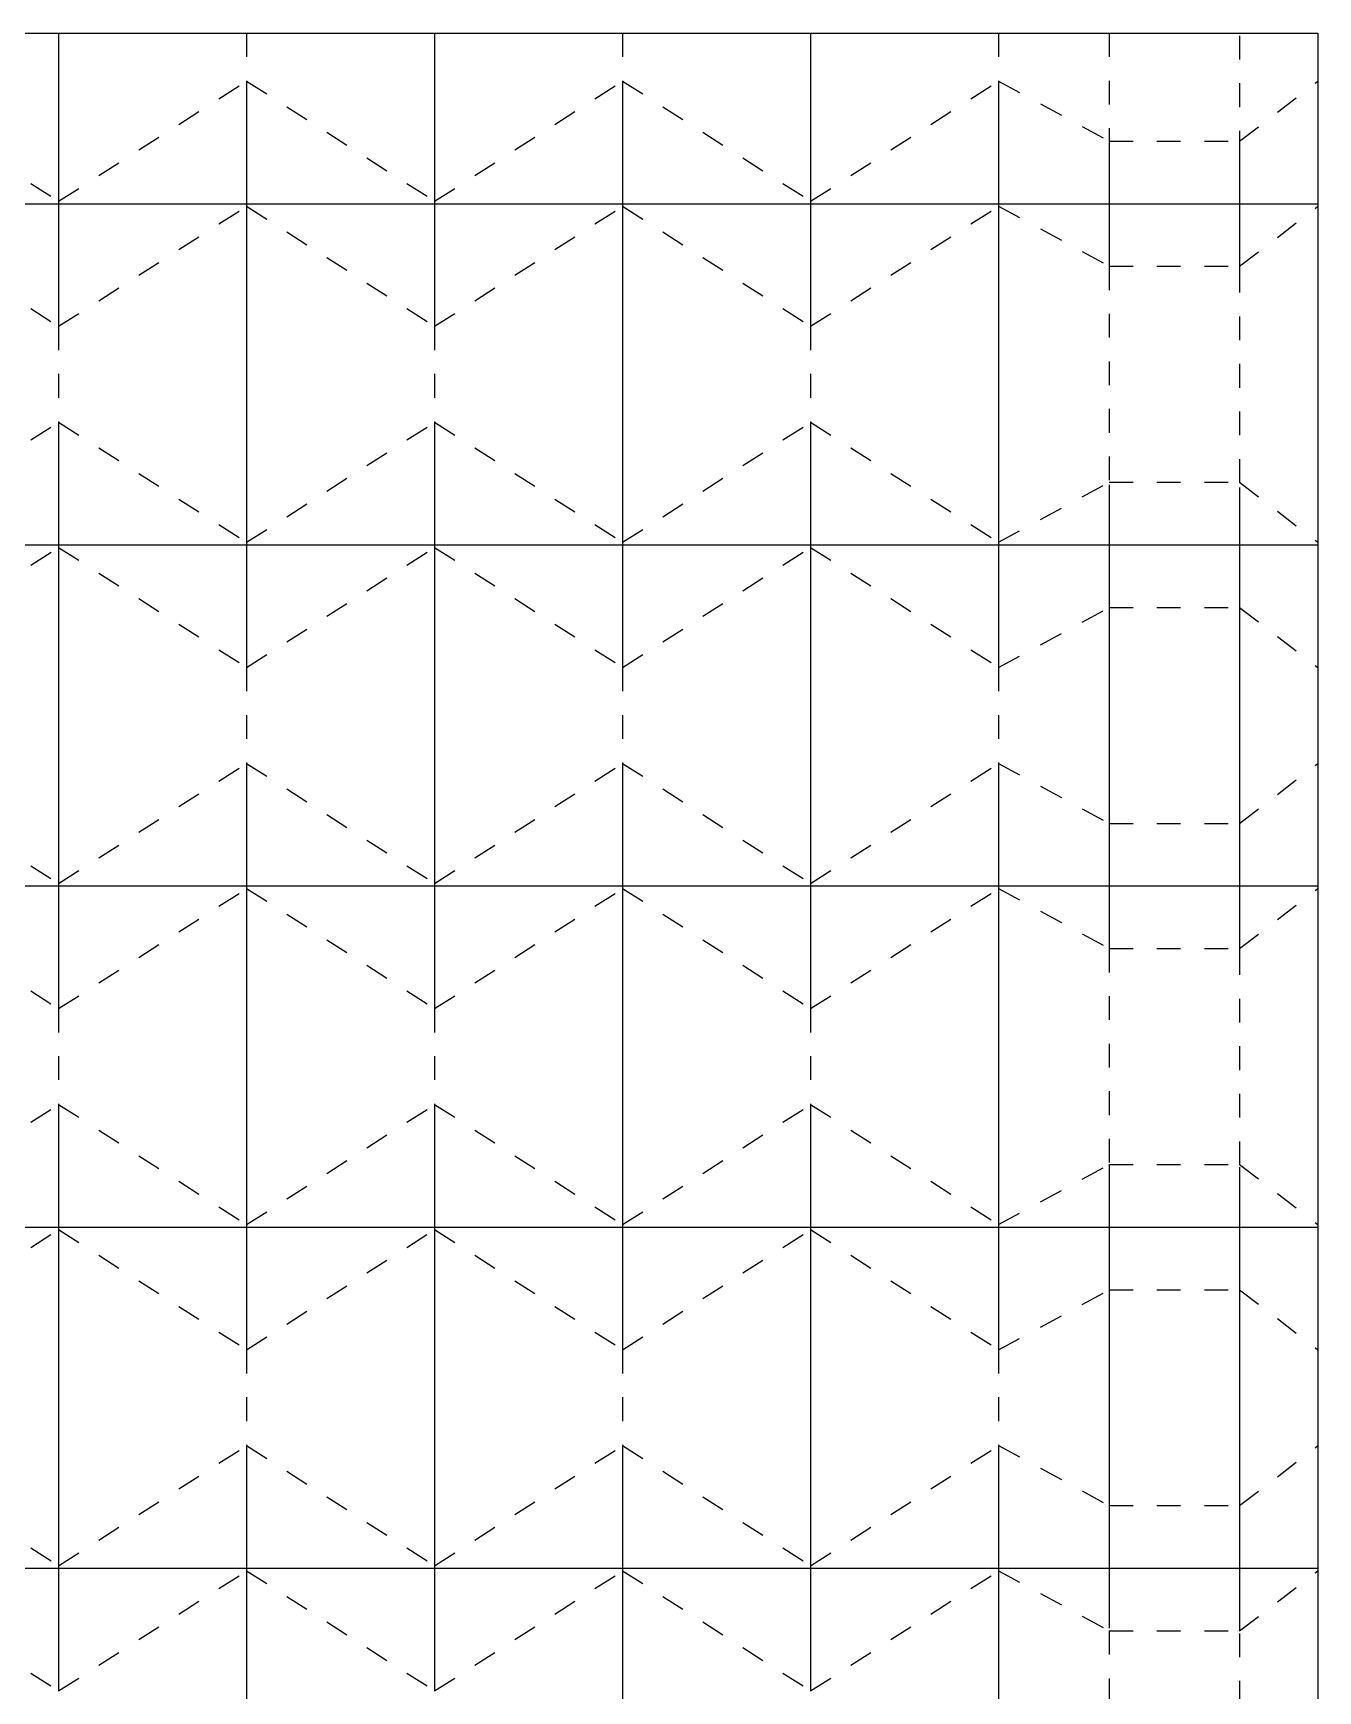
# Model space of a CAD drawing. Extents: x 11 to 192, y -288 to -10.
# Drawn here: x 86.4 to 162.6, y -130.3 to -31.9 of the extents above; entities that cross this region are included whole.
import ezdxf

# ---------------------------------------------------------------- set-up
doc = ezdxf.new("R2010")
doc.units = 0
for name, pattern in [('AI-LINETYPE-10', [2.822222, 1.411111, -1.411111]), ('AI-LINETYPE-107', [2.822222, 1.411111, -1.411111]), ('AI-LINETYPE-108', [2.822222, 1.411111, -1.411111]), ('AI-LINETYPE-109', [2.822222, 1.411111, -1.411111]), ('AI-LINETYPE-11', [2.822222, 1.411111, -1.411111]), ('AI-LINETYPE-110', [2.822222, 1.411111, -1.411111]), ('AI-LINETYPE-111', [2.822222, 1.411111, -1.411111]), ('AI-LINETYPE-112', [2.822222, 1.411111, -1.411111]), ('AI-LINETYPE-113', [2.822222, 1.411111, -1.411111]), ('AI-LINETYPE-114', [2.822222, 1.411111, -1.411111]), ('AI-LINETYPE-115', [2.822222, 1.411111, -1.411111]), ('AI-LINETYPE-116', [2.822222, 1.411111, -1.411111]), ('AI-LINETYPE-117', [2.822222, 1.411111, -1.411111]), ('AI-LINETYPE-118', [2.822222, 1.411111, -1.411111]), ('AI-LINETYPE-119', [2.822222, 1.411111, -1.411111]), ('AI-LINETYPE-12', [2.822222, 1.411111, -1.411111]), ('AI-LINETYPE-120', [2.822222, 1.411111, -1.411111]), ('AI-LINETYPE-121', [2.822222, 1.411111, -1.411111]), ('AI-LINETYPE-122', [2.822222, 1.411111, -1.411111]), ('AI-LINETYPE-123', [2.822222, 1.411111, -1.411111]), ('AI-LINETYPE-124', [2.822222, 1.411111, -1.411111]), ('AI-LINETYPE-125', [2.822222, 1.411111, -1.411111]), ('AI-LINETYPE-126', [2.822222, 1.411111, -1.411111]), ('AI-LINETYPE-127', [2.822222, 1.411111, -1.411111]), ('AI-LINETYPE-128', [2.822222, 1.411111, -1.411111]), ('AI-LINETYPE-129', [2.822222, 1.411111, -1.411111]), ('AI-LINETYPE-13', [2.822222, 1.411111, -1.411111]), ('AI-LINETYPE-130', [2.822222, 1.411111, -1.411111]), ('AI-LINETYPE-131', [2.822222, 1.411111, -1.411111]), ('AI-LINETYPE-132', [2.822222, 1.411111, -1.411111]), ('AI-LINETYPE-133', [2.822222, 1.411111, -1.411111]), ('AI-LINETYPE-134', [2.822222, 1.411111, -1.411111]), ('AI-LINETYPE-135', [2.822222, 1.411111, -1.411111]), ('AI-LINETYPE-136', [2.822222, 1.411111, -1.411111]), ('AI-LINETYPE-137', [2.822222, 1.411111, -1.411111]), ('AI-LINETYPE-138', [2.822222, 1.411111, -1.411111]), ('AI-LINETYPE-139', [2.822222, 1.411111, -1.411111]), ('AI-LINETYPE-14', [2.822222, 1.411111, -1.411111]), ('AI-LINETYPE-140', [2.822222, 1.411111, -1.411111]), ('AI-LINETYPE-141', [2.822222, 1.411111, -1.411111]), ('AI-LINETYPE-142', [2.822222, 1.411111, -1.411111]), ('AI-LINETYPE-144', [2.822222, 1.411111, -1.411111]), ('AI-LINETYPE-145', [2.822222, 1.411111, -1.411111]), ('AI-LINETYPE-146', [2.822222, 1.411111, -1.411111]), ('AI-LINETYPE-147', [2.822222, 1.411111, -1.411111]), ('AI-LINETYPE-149', [2.822222, 1.411111, -1.411111]), ('AI-LINETYPE-15', [2.822222, 1.411111, -1.411111]), ('AI-LINETYPE-16', [2.822222, 1.411111, -1.411111]), ('AI-LINETYPE-160', [2.822222, 1.411111, -1.411111]), ('AI-LINETYPE-162', [2.822222, 1.411111, -1.411111]), ('AI-LINETYPE-164', [2.822222, 1.411111, -1.411111]), ('AI-LINETYPE-166', [2.822222, 1.411111, -1.411111]), ('AI-LINETYPE-168', [2.822222, 1.411111, -1.411111]), ('AI-LINETYPE-170', [2.822222, 1.411111, -1.411111]), ('AI-LINETYPE-172', [2.822222, 1.411111, -1.411111]), ('AI-LINETYPE-173', [2.822222, 1.411111, -1.411111]), ('AI-LINETYPE-174', [2.822222, 1.411111, -1.411111]), ('AI-LINETYPE-175', [2.822222, 1.411111, -1.411111]), ('AI-LINETYPE-176', [2.822222, 1.411111, -1.411111]), ('AI-LINETYPE-18', [2.822222, 1.411111, -1.411111]), ('AI-LINETYPE-19', [2.822222, 1.411111, -1.411111]), ('AI-LINETYPE-20', [2.822222, 1.411111, -1.411111]), ('AI-LINETYPE-22', [2.822222, 1.411111, -1.411111]), ('AI-LINETYPE-23', [2.822222, 1.411111, -1.411111]), ('AI-LINETYPE-24', [2.822222, 1.411111, -1.411111]), ('AI-LINETYPE-26', [2.822222, 1.411111, -1.411111]), ('AI-LINETYPE-27', [2.822222, 1.411111, -1.411111]), ('AI-LINETYPE-28', [2.822222, 1.411111, -1.411111]), ('AI-LINETYPE-29', [2.822222, 1.411111, -1.411111]), ('AI-LINETYPE-30', [2.822222, 1.411111, -1.411111]), ('AI-LINETYPE-31', [2.822222, 1.411111, -1.411111]), ('AI-LINETYPE-32', [2.822222, 1.411111, -1.411111]), ('AI-LINETYPE-33', [2.822222, 1.411111, -1.411111]), ('AI-LINETYPE-40', [2.822222, 1.411111, -1.411111]), ('AI-LINETYPE-41', [2.822222, 1.411111, -1.411111]), ('AI-LINETYPE-42', [2.822222, 1.411111, -1.411111]), ('AI-LINETYPE-43', [2.822222, 1.411111, -1.411111]), ('AI-LINETYPE-44', [2.822222, 1.411111, -1.411111]), ('AI-LINETYPE-45', [2.822222, 1.411111, -1.411111]), ('AI-LINETYPE-46', [2.822222, 1.411111, -1.411111]), ('AI-LINETYPE-47', [2.822222, 1.411111, -1.411111]), ('AI-LINETYPE-48', [2.822222, 1.411111, -1.411111]), ('AI-LINETYPE-49', [2.822222, 1.411111, -1.411111]), ('AI-LINETYPE-5', [2.822222, 1.411111, -1.411111]), ('AI-LINETYPE-50', [2.822222, 1.411111, -1.411111]), ('AI-LINETYPE-51', [2.822222, 1.411111, -1.411111]), ('AI-LINETYPE-52', [2.822222, 1.411111, -1.411111]), ('AI-LINETYPE-53', [2.822222, 1.411111, -1.411111]), ('AI-LINETYPE-54', [2.822222, 1.411111, -1.411111]), ('AI-LINETYPE-6', [2.822222, 1.411111, -1.411111]), ('AI-LINETYPE-64', [2.822222, 1.411111, -1.411111]), ('AI-LINETYPE-65', [2.822222, 1.411111, -1.411111]), ('AI-LINETYPE-66', [2.822222, 1.411111, -1.411111]), ('AI-LINETYPE-67', [2.822222, 1.411111, -1.411111]), ('AI-LINETYPE-68', [2.822222, 1.411111, -1.411111]), ('AI-LINETYPE-69', [2.822222, 1.411111, -1.411111]), ('AI-LINETYPE-7', [2.822222, 1.411111, -1.411111]), ('AI-LINETYPE-70', [2.822222, 1.411111, -1.411111]), ('AI-LINETYPE-71', [2.822222, 1.411111, -1.411111]), ('AI-LINETYPE-72', [2.822222, 1.411111, -1.411111]), ('AI-LINETYPE-74', [2.822222, 1.411111, -1.411111]), ('AI-LINETYPE-75', [2.822222, 1.411111, -1.411111]), ('AI-LINETYPE-8', [2.822222, 1.411111, -1.411111]), ('AI-LINETYPE-82', [2.822222, 1.411111, -1.411111]), ('AI-LINETYPE-83', [2.822222, 1.411111, -1.411111]), ('AI-LINETYPE-84', [2.822222, 1.411111, -1.411111]), ('AI-LINETYPE-85', [2.822222, 1.411111, -1.411111]), ('AI-LINETYPE-86', [2.822222, 1.411111, -1.411111]), ('AI-LINETYPE-87', [2.822222, 1.411111, -1.411111]), ('AI-LINETYPE-88', [2.822222, 1.411111, -1.411111]), ('AI-LINETYPE-89', [2.822222, 1.411111, -1.411111]), ('AI-LINETYPE-9', [2.822222, 1.411111, -1.411111]), ('AI-LINETYPE-90', [2.822222, 1.411111, -1.411111])]:
    doc.linetypes.add(name, pattern=pattern)
for name, color, linetype in [('CUTLINE', 7, 'CONTINUOUS'), ('MOUNTAINLINE', 7, 'CONTINUOUS'), ('VALLEYLINE', 7, 'CONTINUOUS')]:
    doc.layers.add(name, color=color, linetype=linetype)

# ---------------------------------------------------------------- blocks, each defined once
blk = doc.blocks.new('BLOCK_3')
at = {"layer": 'CUTLINE', "color": 7}
blk.add_lwpolyline([(162.647, -31.904), (162.647, -153.359)], dxfattribs=at)
blk = doc.blocks.new('BLOCK_4')
at = {"layer": 'CUTLINE', "color": 7}
blk.add_lwpolyline([(46.655, -31.904), (162.647, -31.904)], dxfattribs=at)
blk = doc.blocks.new('BLOCK_12')
at = {"layer": 'VALLEYLINE', "color": 7, "linetype": 'AI-LINETYPE-5'}
blk.add_lwpolyline([(76.756, -115.72), (87.915, -122.843)], dxfattribs=at)
blk = doc.blocks.new('BLOCK_13')
at = {"layer": 'VALLEYLINE', "color": 7, "linetype": 'AI-LINETYPE-6'}
blk.add_lwpolyline([(87.915, -122.843), (99.072, -115.72)], dxfattribs=at)
blk = doc.blocks.new('BLOCK_14')
at = {"layer": 'VALLEYLINE', "color": 7, "linetype": 'AI-LINETYPE-7'}
blk.add_lwpolyline([(99.072, -115.72), (110.23, -122.843)], dxfattribs=at)
blk = doc.blocks.new('BLOCK_15')
at = {"layer": 'VALLEYLINE', "color": 7, "linetype": 'AI-LINETYPE-8'}
blk.add_lwpolyline([(110.23, -122.843), (121.388, -115.72)], dxfattribs=at)
blk = doc.blocks.new('BLOCK_16')
at = {"layer": 'VALLEYLINE', "color": 7, "linetype": 'AI-LINETYPE-9'}
blk.add_lwpolyline([(121.388, -115.72), (132.546, -122.843)], dxfattribs=at)
blk = doc.blocks.new('BLOCK_17')
at = {"layer": 'VALLEYLINE', "color": 7, "linetype": 'AI-LINETYPE-10'}
blk.add_lwpolyline([(132.546, -122.843), (143.704, -115.72)], dxfattribs=at)
blk = doc.blocks.new('BLOCK_18')
at = {"layer": 'VALLEYLINE', "color": 7, "linetype": 'AI-LINETYPE-11'}
blk.add_lwpolyline([(143.704, -115.72), (150.269, -119.282)], dxfattribs=at)
blk = doc.blocks.new('BLOCK_19')
at = {"layer": 'VALLEYLINE', "color": 7, "linetype": 'AI-LINETYPE-12'}
blk.add_lwpolyline([(150.269, -119.282), (158.005, -119.282)], dxfattribs=at)
blk = doc.blocks.new('BLOCK_20')
at = {"layer": 'VALLEYLINE', "color": 7, "linetype": 'AI-LINETYPE-13'}
blk.add_lwpolyline([(158.005, -119.282), (162.647, -115.72)], dxfattribs=at)
blk = doc.blocks.new('BLOCK_21')
at = {"layer": 'VALLEYLINE', "color": 7, "linetype": 'AI-LINETYPE-14'}
blk.add_lwpolyline([(121.388, -69.543), (121.388, -75.235)], dxfattribs=at)
blk = doc.blocks.new('BLOCK_22')
at = {"layer": 'VALLEYLINE', "color": 7, "linetype": 'AI-LINETYPE-15'}
blk.add_lwpolyline([(121.388, -31.904), (121.388, -34.75)], dxfattribs=at)
blk = doc.blocks.new('BLOCK_23')
at = {"layer": 'VALLEYLINE', "color": 7, "linetype": 'AI-LINETYPE-16'}
blk.add_lwpolyline([(121.388, -110.029), (121.388, -115.72)], dxfattribs=at)
blk = doc.blocks.new('BLOCK_25')
at = {"layer": 'VALLEYLINE', "color": 7, "linetype": 'AI-LINETYPE-18'}
blk.add_lwpolyline([(143.704, -69.544), (143.704, -75.235)], dxfattribs=at)
blk = doc.blocks.new('BLOCK_26')
at = {"layer": 'VALLEYLINE', "color": 7, "linetype": 'AI-LINETYPE-19'}
blk.add_lwpolyline([(143.704, -31.905), (143.704, -34.751)], dxfattribs=at)
blk = doc.blocks.new('BLOCK_27')
at = {"layer": 'VALLEYLINE', "color": 7, "linetype": 'AI-LINETYPE-20'}
blk.add_lwpolyline([(143.704, -110.029), (143.704, -115.721)], dxfattribs=at)
blk = doc.blocks.new('BLOCK_29')
at = {"layer": 'VALLEYLINE', "color": 7, "linetype": 'AI-LINETYPE-22'}
blk.add_lwpolyline([(99.072, -69.543), (99.072, -75.235)], dxfattribs=at)
blk = doc.blocks.new('BLOCK_30')
at = {"layer": 'VALLEYLINE', "color": 7, "linetype": 'AI-LINETYPE-23'}
blk.add_lwpolyline([(99.072, -31.904), (99.072, -34.75)], dxfattribs=at)
blk = doc.blocks.new('BLOCK_31')
at = {"layer": 'VALLEYLINE', "color": 7, "linetype": 'AI-LINETYPE-24'}
blk.add_lwpolyline([(99.072, -110.029), (99.072, -115.72)], dxfattribs=at)
blk = doc.blocks.new('BLOCK_33')
at = {"layer": 'VALLEYLINE', "color": 7, "linetype": 'AI-LINETYPE-26'}
blk.add_lwpolyline([(143.704, -42.177), (150.269, -45.739)], dxfattribs=at)
blk = doc.blocks.new('BLOCK_34')
at = {"layer": 'VALLEYLINE', "color": 7, "linetype": 'AI-LINETYPE-27'}
blk.add_lwpolyline([(143.704, -62.116), (150.269, -58.554)], dxfattribs=at)
blk = doc.blocks.new('BLOCK_35')
at = {"layer": 'VALLEYLINE', "color": 7, "linetype": 'AI-LINETYPE-28'}
blk.add_lwpolyline([(150.269, -45.739), (158.005, -45.739)], dxfattribs=at)
blk = doc.blocks.new('BLOCK_36')
at = {"layer": 'VALLEYLINE', "color": 7, "linetype": 'AI-LINETYPE-29'}
blk.add_lwpolyline([(150.269, -58.554), (158.005, -58.554)], dxfattribs=at)
blk = doc.blocks.new('BLOCK_37')
at = {"layer": 'VALLEYLINE', "color": 7, "linetype": 'AI-LINETYPE-30'}
blk.add_lwpolyline([(158.005, -45.739), (162.647, -42.177)], dxfattribs=at)
blk = doc.blocks.new('BLOCK_38')
at = {"layer": 'VALLEYLINE', "color": 7, "linetype": 'AI-LINETYPE-31'}
blk.add_lwpolyline([(158.005, -58.554), (162.647, -62.116)], dxfattribs=at)
blk = doc.blocks.new('BLOCK_39')
at = {"layer": 'VALLEYLINE', "color": 7, "linetype": 'AI-LINETYPE-32'}
blk.add_lwpolyline([(150.269, -45.738), (150.269, -58.554)], dxfattribs=at)
blk = doc.blocks.new('BLOCK_40')
at = {"layer": 'VALLEYLINE', "color": 7, "linetype": 'AI-LINETYPE-33'}
blk.add_lwpolyline([(158.005, -45.891), (158.005, -58.707)], dxfattribs=at)
blk = doc.blocks.new('BLOCK_47')
at = {"layer": 'VALLEYLINE', "color": 7, "linetype": 'AI-LINETYPE-40'}
blk.add_lwpolyline([(76.756, -42.177), (87.915, -49.301)], dxfattribs=at)
blk = doc.blocks.new('BLOCK_48')
at = {"layer": 'VALLEYLINE', "color": 7, "linetype": 'AI-LINETYPE-41'}
blk.add_lwpolyline([(76.756, -62.116), (87.915, -54.992)], dxfattribs=at)
blk = doc.blocks.new('BLOCK_49')
at = {"layer": 'VALLEYLINE', "color": 7, "linetype": 'AI-LINETYPE-42'}
blk.add_lwpolyline([(87.915, -49.301), (99.072, -42.177)], dxfattribs=at)
blk = doc.blocks.new('BLOCK_50')
at = {"layer": 'VALLEYLINE', "color": 7, "linetype": 'AI-LINETYPE-43'}
blk.add_lwpolyline([(87.915, -54.992), (99.072, -62.116)], dxfattribs=at)
blk = doc.blocks.new('BLOCK_51')
at = {"layer": 'VALLEYLINE', "color": 7, "linetype": 'AI-LINETYPE-44'}
blk.add_lwpolyline([(99.072, -42.177), (110.23, -49.301)], dxfattribs=at)
blk = doc.blocks.new('BLOCK_52')
at = {"layer": 'VALLEYLINE', "color": 7, "linetype": 'AI-LINETYPE-45'}
blk.add_lwpolyline([(99.072, -62.116), (110.23, -54.992)], dxfattribs=at)
blk = doc.blocks.new('BLOCK_53')
at = {"layer": 'VALLEYLINE', "color": 7, "linetype": 'AI-LINETYPE-46'}
blk.add_lwpolyline([(110.23, -49.301), (121.388, -42.177)], dxfattribs=at)
blk = doc.blocks.new('BLOCK_54')
at = {"layer": 'VALLEYLINE', "color": 7, "linetype": 'AI-LINETYPE-47'}
blk.add_lwpolyline([(110.23, -54.992), (121.388, -62.116)], dxfattribs=at)
blk = doc.blocks.new('BLOCK_55')
at = {"layer": 'VALLEYLINE', "color": 7, "linetype": 'AI-LINETYPE-48'}
blk.add_lwpolyline([(121.388, -42.177), (132.546, -49.301)], dxfattribs=at)
blk = doc.blocks.new('BLOCK_56')
at = {"layer": 'VALLEYLINE', "color": 7, "linetype": 'AI-LINETYPE-49'}
blk.add_lwpolyline([(121.388, -62.116), (132.546, -54.992)], dxfattribs=at)
blk = doc.blocks.new('BLOCK_57')
at = {"layer": 'VALLEYLINE', "color": 7, "linetype": 'AI-LINETYPE-50'}
blk.add_lwpolyline([(132.546, -49.301), (143.704, -42.177)], dxfattribs=at)
blk = doc.blocks.new('BLOCK_58')
at = {"layer": 'VALLEYLINE', "color": 7, "linetype": 'AI-LINETYPE-51'}
blk.add_lwpolyline([(132.546, -54.992), (143.704, -62.116)], dxfattribs=at)
blk = doc.blocks.new('BLOCK_59')
at = {"layer": 'VALLEYLINE', "color": 7, "linetype": 'AI-LINETYPE-52'}
blk.add_lwpolyline([(110.23, -49.301), (110.23, -54.993)], dxfattribs=at)
blk = doc.blocks.new('BLOCK_60')
at = {"layer": 'VALLEYLINE', "color": 7, "linetype": 'AI-LINETYPE-53'}
blk.add_lwpolyline([(87.915, -49.301), (87.915, -54.993)], dxfattribs=at)
blk = doc.blocks.new('BLOCK_61')
at = {"layer": 'VALLEYLINE', "color": 7, "linetype": 'AI-LINETYPE-54'}
blk.add_lwpolyline([(132.546, -49.301), (132.546, -54.993)], dxfattribs=at)
blk = doc.blocks.new('BLOCK_71')
at = {"layer": 'VALLEYLINE', "color": 7, "linetype": 'AI-LINETYPE-64'}
blk.add_lwpolyline([(76.756, -34.75), (87.915, -41.874)], dxfattribs=at)
blk = doc.blocks.new('BLOCK_72')
at = {"layer": 'VALLEYLINE', "color": 7, "linetype": 'AI-LINETYPE-65'}
blk.add_lwpolyline([(87.915, -41.874), (99.072, -34.75)], dxfattribs=at)
blk = doc.blocks.new('BLOCK_73')
at = {"layer": 'VALLEYLINE', "color": 7, "linetype": 'AI-LINETYPE-66'}
blk.add_lwpolyline([(99.072, -34.75), (110.23, -41.874)], dxfattribs=at)
blk = doc.blocks.new('BLOCK_74')
at = {"layer": 'VALLEYLINE', "color": 7, "linetype": 'AI-LINETYPE-67'}
blk.add_lwpolyline([(110.23, -41.874), (121.388, -34.75)], dxfattribs=at)
blk = doc.blocks.new('BLOCK_75')
at = {"layer": 'VALLEYLINE', "color": 7, "linetype": 'AI-LINETYPE-68'}
blk.add_lwpolyline([(121.388, -34.75), (132.546, -41.874)], dxfattribs=at)
blk = doc.blocks.new('BLOCK_76')
at = {"layer": 'VALLEYLINE', "color": 7, "linetype": 'AI-LINETYPE-69'}
blk.add_lwpolyline([(132.546, -41.874), (143.704, -34.75)], dxfattribs=at)
blk = doc.blocks.new('BLOCK_77')
at = {"layer": 'VALLEYLINE', "color": 7, "linetype": 'AI-LINETYPE-70'}
blk.add_lwpolyline([(143.704, -34.75), (150.269, -38.312)], dxfattribs=at)
blk = doc.blocks.new('BLOCK_78')
at = {"layer": 'VALLEYLINE', "color": 7, "linetype": 'AI-LINETYPE-71'}
blk.add_lwpolyline([(150.269, -38.312), (158.005, -38.312)], dxfattribs=at)
blk = doc.blocks.new('BLOCK_79')
at = {"layer": 'VALLEYLINE', "color": 7, "linetype": 'AI-LINETYPE-72'}
blk.add_lwpolyline([(158.005, -38.312), (162.647, -34.75)], dxfattribs=at)
blk = doc.blocks.new('BLOCK_81')
at = {"layer": 'VALLEYLINE', "color": 7, "linetype": 'AI-LINETYPE-74'}
blk.add_lwpolyline([(150.269, -31.904), (150.269, -38.312)], dxfattribs=at)
blk = doc.blocks.new('BLOCK_82')
at = {"layer": 'VALLEYLINE', "color": 7, "linetype": 'AI-LINETYPE-75'}
blk.add_lwpolyline([(158.005, -32.057), (158.005, -38.464)], dxfattribs=at)
blk = doc.blocks.new('BLOCK_89')
at = {"layer": 'VALLEYLINE', "color": 7, "linetype": 'AI-LINETYPE-82'}
blk.add_lwpolyline([(76.756, -69.543), (87.915, -62.42)], dxfattribs=at)
blk = doc.blocks.new('BLOCK_90')
at = {"layer": 'VALLEYLINE', "color": 7, "linetype": 'AI-LINETYPE-83'}
blk.add_lwpolyline([(87.915, -62.42), (99.072, -69.543)], dxfattribs=at)
blk = doc.blocks.new('BLOCK_91')
at = {"layer": 'VALLEYLINE', "color": 7, "linetype": 'AI-LINETYPE-84'}
blk.add_lwpolyline([(99.072, -69.543), (110.23, -62.42)], dxfattribs=at)
blk = doc.blocks.new('BLOCK_92')
at = {"layer": 'VALLEYLINE', "color": 7, "linetype": 'AI-LINETYPE-85'}
blk.add_lwpolyline([(110.23, -62.42), (121.388, -69.543)], dxfattribs=at)
blk = doc.blocks.new('BLOCK_93')
at = {"layer": 'VALLEYLINE', "color": 7, "linetype": 'AI-LINETYPE-86'}
blk.add_lwpolyline([(121.388, -69.543), (132.546, -62.42)], dxfattribs=at)
blk = doc.blocks.new('BLOCK_94')
at = {"layer": 'VALLEYLINE', "color": 7, "linetype": 'AI-LINETYPE-87'}
blk.add_lwpolyline([(132.546, -62.42), (143.704, -69.543)], dxfattribs=at)
blk = doc.blocks.new('BLOCK_95')
at = {"layer": 'VALLEYLINE', "color": 7, "linetype": 'AI-LINETYPE-88'}
blk.add_lwpolyline([(143.704, -69.543), (150.269, -65.982)], dxfattribs=at)
blk = doc.blocks.new('BLOCK_96')
at = {"layer": 'VALLEYLINE', "color": 7, "linetype": 'AI-LINETYPE-89'}
blk.add_lwpolyline([(150.269, -65.982), (158.005, -65.982)], dxfattribs=at)
blk = doc.blocks.new('BLOCK_97')
at = {"layer": 'VALLEYLINE', "color": 7, "linetype": 'AI-LINETYPE-90'}
blk.add_lwpolyline([(158.005, -65.982), (162.647, -69.543)], dxfattribs=at)
blk = doc.blocks.new('BLOCK_114')
at = {"layer": 'VALLEYLINE', "color": 7, "linetype": 'AI-LINETYPE-107'}
blk.add_lwpolyline([(76.756, -75.235), (87.915, -82.359)], dxfattribs=at)
blk = doc.blocks.new('BLOCK_115')
at = {"layer": 'VALLEYLINE', "color": 7, "linetype": 'AI-LINETYPE-108'}
blk.add_lwpolyline([(76.756, -82.662), (87.915, -89.786)], dxfattribs=at)
blk = doc.blocks.new('BLOCK_116')
at = {"layer": 'VALLEYLINE', "color": 7, "linetype": 'AI-LINETYPE-109'}
blk.add_lwpolyline([(76.756, -102.601), (87.915, -95.477)], dxfattribs=at)
blk = doc.blocks.new('BLOCK_117')
at = {"layer": 'VALLEYLINE', "color": 7, "linetype": 'AI-LINETYPE-110'}
blk.add_lwpolyline([(76.756, -110.029), (87.915, -102.904)], dxfattribs=at)
blk = doc.blocks.new('BLOCK_118')
at = {"layer": 'VALLEYLINE', "color": 7, "linetype": 'AI-LINETYPE-111'}
blk.add_lwpolyline([(87.915, -82.359), (99.072, -75.235)], dxfattribs=at)
blk = doc.blocks.new('BLOCK_119')
at = {"layer": 'VALLEYLINE', "color": 7, "linetype": 'AI-LINETYPE-112'}
blk.add_lwpolyline([(87.915, -89.786), (99.072, -82.662)], dxfattribs=at)
blk = doc.blocks.new('BLOCK_120')
at = {"layer": 'VALLEYLINE', "color": 7, "linetype": 'AI-LINETYPE-113'}
blk.add_lwpolyline([(87.915, -95.477), (99.072, -102.601)], dxfattribs=at)
blk = doc.blocks.new('BLOCK_121')
at = {"layer": 'VALLEYLINE', "color": 7, "linetype": 'AI-LINETYPE-114'}
blk.add_lwpolyline([(87.915, -102.904), (99.072, -110.029)], dxfattribs=at)
blk = doc.blocks.new('BLOCK_122')
at = {"layer": 'VALLEYLINE', "color": 7, "linetype": 'AI-LINETYPE-115'}
blk.add_lwpolyline([(99.072, -75.235), (110.23, -82.359)], dxfattribs=at)
blk = doc.blocks.new('BLOCK_123')
at = {"layer": 'VALLEYLINE', "color": 7, "linetype": 'AI-LINETYPE-116'}
blk.add_lwpolyline([(99.072, -82.662), (110.23, -89.786)], dxfattribs=at)
blk = doc.blocks.new('BLOCK_124')
at = {"layer": 'VALLEYLINE', "color": 7, "linetype": 'AI-LINETYPE-117'}
blk.add_lwpolyline([(99.072, -102.601), (110.23, -95.477)], dxfattribs=at)
blk = doc.blocks.new('BLOCK_125')
at = {"layer": 'VALLEYLINE', "color": 7, "linetype": 'AI-LINETYPE-118'}
blk.add_lwpolyline([(99.072, -110.029), (110.23, -102.904)], dxfattribs=at)
blk = doc.blocks.new('BLOCK_126')
at = {"layer": 'VALLEYLINE', "color": 7, "linetype": 'AI-LINETYPE-119'}
blk.add_lwpolyline([(110.23, -82.359), (121.388, -75.235)], dxfattribs=at)
blk = doc.blocks.new('BLOCK_127')
at = {"layer": 'VALLEYLINE', "color": 7, "linetype": 'AI-LINETYPE-120'}
blk.add_lwpolyline([(110.23, -89.786), (121.388, -82.662)], dxfattribs=at)
blk = doc.blocks.new('BLOCK_128')
at = {"layer": 'VALLEYLINE', "color": 7, "linetype": 'AI-LINETYPE-121'}
blk.add_lwpolyline([(110.23, -95.477), (121.388, -102.601)], dxfattribs=at)
blk = doc.blocks.new('BLOCK_129')
at = {"layer": 'VALLEYLINE', "color": 7, "linetype": 'AI-LINETYPE-122'}
blk.add_lwpolyline([(110.23, -102.904), (121.388, -110.029)], dxfattribs=at)
blk = doc.blocks.new('BLOCK_130')
at = {"layer": 'VALLEYLINE', "color": 7, "linetype": 'AI-LINETYPE-123'}
blk.add_lwpolyline([(121.388, -75.235), (132.546, -82.359)], dxfattribs=at)
blk = doc.blocks.new('BLOCK_131')
at = {"layer": 'VALLEYLINE', "color": 7, "linetype": 'AI-LINETYPE-124'}
blk.add_lwpolyline([(121.388, -82.662), (132.546, -89.786)], dxfattribs=at)
blk = doc.blocks.new('BLOCK_132')
at = {"layer": 'VALLEYLINE', "color": 7, "linetype": 'AI-LINETYPE-125'}
blk.add_lwpolyline([(121.388, -102.601), (132.546, -95.477)], dxfattribs=at)
blk = doc.blocks.new('BLOCK_133')
at = {"layer": 'VALLEYLINE', "color": 7, "linetype": 'AI-LINETYPE-126'}
blk.add_lwpolyline([(121.388, -110.029), (132.546, -102.904)], dxfattribs=at)
blk = doc.blocks.new('BLOCK_134')
at = {"layer": 'VALLEYLINE', "color": 7, "linetype": 'AI-LINETYPE-127'}
blk.add_lwpolyline([(132.546, -82.359), (143.704, -75.235)], dxfattribs=at)
blk = doc.blocks.new('BLOCK_135')
at = {"layer": 'VALLEYLINE', "color": 7, "linetype": 'AI-LINETYPE-128'}
blk.add_lwpolyline([(132.546, -89.786), (143.704, -82.662)], dxfattribs=at)
blk = doc.blocks.new('BLOCK_136')
at = {"layer": 'VALLEYLINE', "color": 7, "linetype": 'AI-LINETYPE-129'}
blk.add_lwpolyline([(132.546, -95.477), (143.704, -102.601)], dxfattribs=at)
blk = doc.blocks.new('BLOCK_137')
at = {"layer": 'VALLEYLINE', "color": 7, "linetype": 'AI-LINETYPE-130'}
blk.add_lwpolyline([(132.546, -102.904), (143.704, -110.029)], dxfattribs=at)
blk = doc.blocks.new('BLOCK_138')
at = {"layer": 'VALLEYLINE', "color": 7, "linetype": 'AI-LINETYPE-131'}
blk.add_lwpolyline([(143.704, -75.235), (150.269, -78.797)], dxfattribs=at)
blk = doc.blocks.new('BLOCK_139')
at = {"layer": 'VALLEYLINE', "color": 7, "linetype": 'AI-LINETYPE-132'}
blk.add_lwpolyline([(143.704, -82.662), (150.269, -86.224)], dxfattribs=at)
blk = doc.blocks.new('BLOCK_140')
at = {"layer": 'VALLEYLINE', "color": 7, "linetype": 'AI-LINETYPE-133'}
blk.add_lwpolyline([(143.704, -102.601), (150.269, -99.039)], dxfattribs=at)
blk = doc.blocks.new('BLOCK_141')
at = {"layer": 'VALLEYLINE', "color": 7, "linetype": 'AI-LINETYPE-134'}
blk.add_lwpolyline([(143.704, -110.029), (150.269, -106.466)], dxfattribs=at)
blk = doc.blocks.new('BLOCK_142')
at = {"layer": 'VALLEYLINE', "color": 7, "linetype": 'AI-LINETYPE-135'}
blk.add_lwpolyline([(150.269, -78.797), (158.005, -78.797)], dxfattribs=at)
blk = doc.blocks.new('BLOCK_143')
at = {"layer": 'VALLEYLINE', "color": 7, "linetype": 'AI-LINETYPE-136'}
blk.add_lwpolyline([(150.269, -86.224), (158.005, -86.224)], dxfattribs=at)
blk = doc.blocks.new('BLOCK_144')
at = {"layer": 'VALLEYLINE', "color": 7, "linetype": 'AI-LINETYPE-137'}
blk.add_lwpolyline([(150.269, -99.039), (158.005, -99.039)], dxfattribs=at)
blk = doc.blocks.new('BLOCK_145')
at = {"layer": 'VALLEYLINE', "color": 7, "linetype": 'AI-LINETYPE-138'}
blk.add_lwpolyline([(150.269, -106.466), (158.005, -106.466)], dxfattribs=at)
blk = doc.blocks.new('BLOCK_146')
at = {"layer": 'VALLEYLINE', "color": 7, "linetype": 'AI-LINETYPE-139'}
blk.add_lwpolyline([(158.005, -78.797), (162.647, -75.235)], dxfattribs=at)
blk = doc.blocks.new('BLOCK_147')
at = {"layer": 'VALLEYLINE', "color": 7, "linetype": 'AI-LINETYPE-140'}
blk.add_lwpolyline([(158.005, -86.224), (162.647, -82.662)], dxfattribs=at)
blk = doc.blocks.new('BLOCK_148')
at = {"layer": 'VALLEYLINE', "color": 7, "linetype": 'AI-LINETYPE-141'}
blk.add_lwpolyline([(158.005, -99.039), (162.647, -102.601)], dxfattribs=at)
blk = doc.blocks.new('BLOCK_149')
at = {"layer": 'VALLEYLINE', "color": 7, "linetype": 'AI-LINETYPE-142'}
blk.add_lwpolyline([(158.005, -106.466), (162.647, -110.029)], dxfattribs=at)
blk = doc.blocks.new('BLOCK_151')
at = {"layer": 'VALLEYLINE', "color": 7, "linetype": 'AI-LINETYPE-144'}
blk.add_lwpolyline([(110.23, -89.786), (110.23, -95.477)], dxfattribs=at)
blk = doc.blocks.new('BLOCK_152')
at = {"layer": 'VALLEYLINE', "color": 7, "linetype": 'AI-LINETYPE-145'}
blk.add_lwpolyline([(87.915, -89.786), (87.915, -95.478)], dxfattribs=at)
blk = doc.blocks.new('BLOCK_153')
at = {"layer": 'VALLEYLINE', "color": 7, "linetype": 'AI-LINETYPE-146'}
blk.add_lwpolyline([(132.546, -89.786), (132.546, -95.478)], dxfattribs=at)
blk = doc.blocks.new('BLOCK_154')
at = {"layer": 'VALLEYLINE', "color": 7, "linetype": 'AI-LINETYPE-147'}
blk.add_lwpolyline([(150.269, -86.224), (150.269, -99.039)], dxfattribs=at)
blk = doc.blocks.new('BLOCK_156')
at = {"layer": 'VALLEYLINE', "color": 7, "linetype": 'AI-LINETYPE-149'}
blk.add_lwpolyline([(158.005, -86.376), (158.005, -99.192)], dxfattribs=at)
blk = doc.blocks.new('BLOCK_167')
at = {"layer": 'VALLEYLINE', "color": 7, "linetype": 'AI-LINETYPE-160'}
blk.add_lwpolyline([(76.756, -123.147), (87.915, -130.271)], dxfattribs=at)
blk = doc.blocks.new('BLOCK_169')
at = {"layer": 'VALLEYLINE', "color": 7, "linetype": 'AI-LINETYPE-162'}
blk.add_lwpolyline([(87.915, -130.271), (99.072, -123.147)], dxfattribs=at)
blk = doc.blocks.new('BLOCK_171')
at = {"layer": 'VALLEYLINE', "color": 7, "linetype": 'AI-LINETYPE-164'}
blk.add_lwpolyline([(99.072, -123.147), (110.23, -130.271)], dxfattribs=at)
blk = doc.blocks.new('BLOCK_173')
at = {"layer": 'VALLEYLINE', "color": 7, "linetype": 'AI-LINETYPE-166'}
blk.add_lwpolyline([(110.23, -130.271), (121.388, -123.147)], dxfattribs=at)
blk = doc.blocks.new('BLOCK_175')
at = {"layer": 'VALLEYLINE', "color": 7, "linetype": 'AI-LINETYPE-168'}
blk.add_lwpolyline([(121.388, -123.147), (132.546, -130.271)], dxfattribs=at)
blk = doc.blocks.new('BLOCK_177')
at = {"layer": 'VALLEYLINE', "color": 7, "linetype": 'AI-LINETYPE-170'}
blk.add_lwpolyline([(132.546, -130.271), (143.704, -123.147)], dxfattribs=at)
blk = doc.blocks.new('BLOCK_179')
at = {"layer": 'VALLEYLINE', "color": 7, "linetype": 'AI-LINETYPE-172'}
blk.add_lwpolyline([(143.704, -123.147), (150.269, -126.709)], dxfattribs=at)
blk = doc.blocks.new('BLOCK_180')
at = {"layer": 'VALLEYLINE', "color": 7, "linetype": 'AI-LINETYPE-173'}
blk.add_lwpolyline([(150.269, -126.709), (158.005, -126.709)], dxfattribs=at)
blk = doc.blocks.new('BLOCK_181')
at = {"layer": 'VALLEYLINE', "color": 7, "linetype": 'AI-LINETYPE-174'}
blk.add_lwpolyline([(158.005, -126.709), (162.647, -123.147)], dxfattribs=at)
blk = doc.blocks.new('BLOCK_182')
at = {"layer": 'VALLEYLINE', "color": 7, "linetype": 'AI-LINETYPE-175'}
blk.add_lwpolyline([(150.269, -126.708), (150.269, -139.524)], dxfattribs=at)
blk = doc.blocks.new('BLOCK_183')
at = {"layer": 'VALLEYLINE', "color": 7, "linetype": 'AI-LINETYPE-176'}
blk.add_lwpolyline([(158.005, -126.861), (158.005, -139.677)], dxfattribs=at)
blk = doc.blocks.new('BLOCK_416')
at = {"layer": 'MOUNTAINLINE', "color": 7}
blk.add_lwpolyline([(150.269, -38.312), (150.269, -45.739)], dxfattribs=at)
blk = doc.blocks.new('BLOCK_441')
at = {"layer": 'MOUNTAINLINE', "color": 7}
blk.add_lwpolyline([(76.756, -42.025), (87.915, -42.025)], dxfattribs=at)
blk = doc.blocks.new('BLOCK_442')
at = {"layer": 'MOUNTAINLINE', "color": 7}
blk.add_lwpolyline([(76.756, -62.268), (87.915, -62.268)], dxfattribs=at)
blk = doc.blocks.new('BLOCK_443')
at = {"layer": 'MOUNTAINLINE', "color": 7}
blk.add_lwpolyline([(76.756, -82.51), (87.915, -82.51)], dxfattribs=at)
blk = doc.blocks.new('BLOCK_444')
at = {"layer": 'MOUNTAINLINE', "color": 7}
blk.add_lwpolyline([(76.756, -102.753), (87.915, -102.753)], dxfattribs=at)
blk = doc.blocks.new('BLOCK_445')
at = {"layer": 'MOUNTAINLINE', "color": 7}
blk.add_lwpolyline([(76.756, -122.995), (87.915, -122.995)], dxfattribs=at)
blk = doc.blocks.new('BLOCK_447')
at = {"layer": 'MOUNTAINLINE', "color": 7}
blk.add_lwpolyline([(87.915, -42.025), (99.072, -42.025)], dxfattribs=at)
blk = doc.blocks.new('BLOCK_448')
at = {"layer": 'MOUNTAINLINE', "color": 7}
blk.add_lwpolyline([(87.915, -62.268), (99.072, -62.268)], dxfattribs=at)
blk = doc.blocks.new('BLOCK_449')
at = {"layer": 'MOUNTAINLINE', "color": 7}
blk.add_lwpolyline([(87.915, -82.51), (99.072, -82.51)], dxfattribs=at)
blk = doc.blocks.new('BLOCK_450')
at = {"layer": 'MOUNTAINLINE', "color": 7}
blk.add_lwpolyline([(87.915, -102.753), (99.072, -102.753)], dxfattribs=at)
blk = doc.blocks.new('BLOCK_451')
at = {"layer": 'MOUNTAINLINE', "color": 7}
blk.add_lwpolyline([(87.915, -122.995), (99.072, -122.995)], dxfattribs=at)
blk = doc.blocks.new('BLOCK_453')
at = {"layer": 'MOUNTAINLINE', "color": 7}
blk.add_lwpolyline([(99.072, -42.025), (110.23, -42.025)], dxfattribs=at)
blk = doc.blocks.new('BLOCK_454')
at = {"layer": 'MOUNTAINLINE', "color": 7}
blk.add_lwpolyline([(99.072, -62.268), (110.23, -62.268)], dxfattribs=at)
blk = doc.blocks.new('BLOCK_455')
at = {"layer": 'MOUNTAINLINE', "color": 7}
blk.add_lwpolyline([(99.072, -82.51), (110.23, -82.51)], dxfattribs=at)
blk = doc.blocks.new('BLOCK_456')
at = {"layer": 'MOUNTAINLINE', "color": 7}
blk.add_lwpolyline([(99.072, -102.753), (110.23, -102.753)], dxfattribs=at)
blk = doc.blocks.new('BLOCK_457')
at = {"layer": 'MOUNTAINLINE', "color": 7}
blk.add_lwpolyline([(99.072, -122.995), (110.23, -122.995)], dxfattribs=at)
blk = doc.blocks.new('BLOCK_459')
at = {"layer": 'MOUNTAINLINE', "color": 7}
blk.add_lwpolyline([(110.23, -42.025), (121.388, -42.025)], dxfattribs=at)
blk = doc.blocks.new('BLOCK_460')
at = {"layer": 'MOUNTAINLINE', "color": 7}
blk.add_lwpolyline([(110.23, -62.268), (121.388, -62.268)], dxfattribs=at)
blk = doc.blocks.new('BLOCK_461')
at = {"layer": 'MOUNTAINLINE', "color": 7}
blk.add_lwpolyline([(110.23, -82.51), (121.388, -82.51)], dxfattribs=at)
blk = doc.blocks.new('BLOCK_462')
at = {"layer": 'MOUNTAINLINE', "color": 7}
blk.add_lwpolyline([(110.23, -102.753), (121.388, -102.753)], dxfattribs=at)
blk = doc.blocks.new('BLOCK_463')
at = {"layer": 'MOUNTAINLINE', "color": 7}
blk.add_lwpolyline([(110.23, -122.995), (121.388, -122.995)], dxfattribs=at)
blk = doc.blocks.new('BLOCK_465')
at = {"layer": 'MOUNTAINLINE', "color": 7}
blk.add_lwpolyline([(121.388, -42.025), (132.546, -42.025)], dxfattribs=at)
blk = doc.blocks.new('BLOCK_466')
at = {"layer": 'MOUNTAINLINE', "color": 7}
blk.add_lwpolyline([(121.388, -62.268), (132.546, -62.268)], dxfattribs=at)
blk = doc.blocks.new('BLOCK_467')
at = {"layer": 'MOUNTAINLINE', "color": 7}
blk.add_lwpolyline([(121.388, -82.51), (132.546, -82.51)], dxfattribs=at)
blk = doc.blocks.new('BLOCK_468')
at = {"layer": 'MOUNTAINLINE', "color": 7}
blk.add_lwpolyline([(121.388, -102.753), (132.546, -102.753)], dxfattribs=at)
blk = doc.blocks.new('BLOCK_469')
at = {"layer": 'MOUNTAINLINE', "color": 7}
blk.add_lwpolyline([(121.388, -122.995), (132.546, -122.995)], dxfattribs=at)
blk = doc.blocks.new('BLOCK_471')
at = {"layer": 'MOUNTAINLINE', "color": 7}
blk.add_lwpolyline([(132.546, -42.025), (143.704, -42.025)], dxfattribs=at)
blk = doc.blocks.new('BLOCK_472')
at = {"layer": 'MOUNTAINLINE', "color": 7}
blk.add_lwpolyline([(132.546, -62.268), (143.704, -62.268)], dxfattribs=at)
blk = doc.blocks.new('BLOCK_473')
at = {"layer": 'MOUNTAINLINE', "color": 7}
blk.add_lwpolyline([(132.546, -82.51), (143.704, -82.51)], dxfattribs=at)
blk = doc.blocks.new('BLOCK_474')
at = {"layer": 'MOUNTAINLINE', "color": 7}
blk.add_lwpolyline([(132.546, -102.753), (143.704, -102.753)], dxfattribs=at)
blk = doc.blocks.new('BLOCK_475')
at = {"layer": 'MOUNTAINLINE', "color": 7}
blk.add_lwpolyline([(132.546, -122.995), (143.704, -122.995)], dxfattribs=at)
blk = doc.blocks.new('BLOCK_477')
at = {"layer": 'MOUNTAINLINE', "color": 7}
blk.add_lwpolyline([(143.704, -42.025), (150.269, -42.025)], dxfattribs=at)
blk = doc.blocks.new('BLOCK_478')
at = {"layer": 'MOUNTAINLINE', "color": 7}
blk.add_lwpolyline([(143.704, -62.268), (150.269, -62.268)], dxfattribs=at)
blk = doc.blocks.new('BLOCK_479')
at = {"layer": 'MOUNTAINLINE', "color": 7}
blk.add_lwpolyline([(143.704, -82.51), (150.269, -82.51)], dxfattribs=at)
blk = doc.blocks.new('BLOCK_480')
at = {"layer": 'MOUNTAINLINE', "color": 7}
blk.add_lwpolyline([(143.704, -102.753), (150.269, -102.753)], dxfattribs=at)
blk = doc.blocks.new('BLOCK_481')
at = {"layer": 'MOUNTAINLINE', "color": 7}
blk.add_lwpolyline([(143.704, -122.995), (150.269, -122.995)], dxfattribs=at)
blk = doc.blocks.new('BLOCK_483')
at = {"layer": 'MOUNTAINLINE', "color": 7}
blk.add_lwpolyline([(150.269, -42.025), (158.005, -42.025)], dxfattribs=at)
blk = doc.blocks.new('BLOCK_484')
at = {"layer": 'MOUNTAINLINE', "color": 7}
blk.add_lwpolyline([(150.269, -62.268), (158.005, -62.268)], dxfattribs=at)
blk = doc.blocks.new('BLOCK_485')
at = {"layer": 'MOUNTAINLINE', "color": 7}
blk.add_lwpolyline([(150.269, -82.51), (158.005, -82.51)], dxfattribs=at)
blk = doc.blocks.new('BLOCK_486')
at = {"layer": 'MOUNTAINLINE', "color": 7}
blk.add_lwpolyline([(150.269, -102.753), (158.005, -102.753)], dxfattribs=at)
blk = doc.blocks.new('BLOCK_487')
at = {"layer": 'MOUNTAINLINE', "color": 7}
blk.add_lwpolyline([(150.269, -122.995), (158.005, -122.995)], dxfattribs=at)
blk = doc.blocks.new('BLOCK_489')
at = {"layer": 'MOUNTAINLINE', "color": 7}
blk.add_lwpolyline([(158.005, -42.025), (162.647, -42.025)], dxfattribs=at)
blk = doc.blocks.new('BLOCK_490')
at = {"layer": 'MOUNTAINLINE', "color": 7}
blk.add_lwpolyline([(158.005, -62.268), (162.647, -62.268)], dxfattribs=at)
blk = doc.blocks.new('BLOCK_491')
at = {"layer": 'MOUNTAINLINE', "color": 7}
blk.add_lwpolyline([(158.005, -82.51), (162.647, -82.51)], dxfattribs=at)
blk = doc.blocks.new('BLOCK_492')
at = {"layer": 'MOUNTAINLINE', "color": 7}
blk.add_lwpolyline([(158.005, -102.753), (162.647, -102.753)], dxfattribs=at)
blk = doc.blocks.new('BLOCK_493')
at = {"layer": 'MOUNTAINLINE', "color": 7}
blk.add_lwpolyline([(158.005, -122.995), (162.647, -122.995)], dxfattribs=at)
blk = doc.blocks.new('BLOCK_498')
at = {"layer": 'MOUNTAINLINE', "color": 7}
blk.add_lwpolyline([(110.23, -54.993), (110.23, -89.786)], dxfattribs=at)
blk = doc.blocks.new('BLOCK_499')
at = {"layer": 'MOUNTAINLINE', "color": 7}
blk.add_lwpolyline([(110.23, -31.904), (110.23, -49.301)], dxfattribs=at)
blk = doc.blocks.new('BLOCK_500')
at = {"layer": 'MOUNTAINLINE', "color": 7}
blk.add_lwpolyline([(110.23, -95.477), (110.23, -130.271)], dxfattribs=at)
blk = doc.blocks.new('BLOCK_502')
at = {"layer": 'MOUNTAINLINE', "color": 7}
blk.add_lwpolyline([(87.915, -54.993), (87.915, -89.786)], dxfattribs=at)
blk = doc.blocks.new('BLOCK_503')
at = {"layer": 'MOUNTAINLINE', "color": 7}
blk.add_lwpolyline([(87.915, -31.905), (87.915, -49.301)], dxfattribs=at)
blk = doc.blocks.new('BLOCK_504')
at = {"layer": 'MOUNTAINLINE', "color": 7}
blk.add_lwpolyline([(87.915, -95.478), (87.915, -130.271)], dxfattribs=at)
blk = doc.blocks.new('BLOCK_506')
at = {"layer": 'MOUNTAINLINE', "color": 7}
blk.add_lwpolyline([(132.546, -54.993), (132.546, -89.786)], dxfattribs=at)
blk = doc.blocks.new('BLOCK_507')
at = {"layer": 'MOUNTAINLINE', "color": 7}
blk.add_lwpolyline([(132.546, -31.905), (132.546, -49.301)], dxfattribs=at)
blk = doc.blocks.new('BLOCK_508')
at = {"layer": 'MOUNTAINLINE', "color": 7}
blk.add_lwpolyline([(132.546, -95.478), (132.546, -130.271)], dxfattribs=at)
blk = doc.blocks.new('BLOCK_514')
at = {"layer": 'MOUNTAINLINE', "color": 7}
blk.add_lwpolyline([(150.269, -58.706), (150.269, -86.223)], dxfattribs=at)
blk = doc.blocks.new('BLOCK_515')
at = {"layer": 'MOUNTAINLINE', "color": 7}
blk.add_lwpolyline([(150.269, -99.039), (150.269, -126.556)], dxfattribs=at)
blk = doc.blocks.new('BLOCK_517')
at = {"layer": 'MOUNTAINLINE', "color": 7}
blk.add_lwpolyline([(158.005, -38.464), (158.005, -45.892)], dxfattribs=at)
blk = doc.blocks.new('BLOCK_518')
at = {"layer": 'MOUNTAINLINE', "color": 7}
blk.add_lwpolyline([(158.005, -58.859), (158.005, -86.376)], dxfattribs=at)
blk = doc.blocks.new('BLOCK_519')
at = {"layer": 'MOUNTAINLINE', "color": 7}
blk.add_lwpolyline([(158.005, -99.192), (158.005, -126.709)], dxfattribs=at)
blk = doc.blocks.new('BLOCK_529')
at = {"layer": 'MOUNTAINLINE', "color": 7}
blk.add_lwpolyline([(121.388, -34.75), (121.388, -69.543)], dxfattribs=at)
blk = doc.blocks.new('BLOCK_530')
at = {"layer": 'MOUNTAINLINE', "color": 7}
blk.add_lwpolyline([(121.388, -75.235), (121.388, -110.028)], dxfattribs=at)
blk = doc.blocks.new('BLOCK_531')
at = {"layer": 'MOUNTAINLINE', "color": 7}
blk.add_lwpolyline([(121.388, -115.72), (121.388, -150.513)], dxfattribs=at)
blk = doc.blocks.new('BLOCK_532')
at = {"layer": 'MOUNTAINLINE', "color": 7}
blk.add_lwpolyline([(143.704, -34.751), (143.704, -69.544)], dxfattribs=at)
blk = doc.blocks.new('BLOCK_533')
at = {"layer": 'MOUNTAINLINE', "color": 7}
blk.add_lwpolyline([(143.704, -75.235), (143.704, -110.029)], dxfattribs=at)
blk = doc.blocks.new('BLOCK_534')
at = {"layer": 'MOUNTAINLINE', "color": 7}
blk.add_lwpolyline([(143.704, -115.72), (143.704, -150.514)], dxfattribs=at)
blk = doc.blocks.new('BLOCK_535')
at = {"layer": 'MOUNTAINLINE', "color": 7}
blk.add_lwpolyline([(99.072, -34.75), (99.072, -69.543)], dxfattribs=at)
blk = doc.blocks.new('BLOCK_536')
at = {"layer": 'MOUNTAINLINE', "color": 7}
blk.add_lwpolyline([(99.072, -75.235), (99.072, -110.028)], dxfattribs=at)
blk = doc.blocks.new('BLOCK_537')
at = {"layer": 'MOUNTAINLINE', "color": 7}
blk.add_lwpolyline([(99.072, -115.72), (99.072, -150.513)], dxfattribs=at)

msp = doc.modelspace()

# ---------------------------------------------------------------- block references
at = {"layer": 'CUTLINE'}
for name in ['BLOCK_4', 'BLOCK_3']:
    msp.add_blockref(name, (0, 0), dxfattribs=at)
at = {"layer": 'MOUNTAINLINE'}
for name in ['BLOCK_503', 'BLOCK_499', 'BLOCK_507', 'BLOCK_535', 'BLOCK_529', 'BLOCK_532', 'BLOCK_416', 'BLOCK_517', 'BLOCK_441', 'BLOCK_447', 'BLOCK_453', 'BLOCK_459', 'BLOCK_465', 'BLOCK_471', 'BLOCK_477', 'BLOCK_483', 'BLOCK_489', 'BLOCK_502', 'BLOCK_498', 'BLOCK_506', 'BLOCK_514', 'BLOCK_518', 'BLOCK_442', 'BLOCK_448', 'BLOCK_454', 'BLOCK_460', 'BLOCK_466', 'BLOCK_472', 'BLOCK_478', 'BLOCK_484', 'BLOCK_490', 'BLOCK_536', 'BLOCK_530', 'BLOCK_533', 'BLOCK_443', 'BLOCK_449', 'BLOCK_455', 'BLOCK_461', 'BLOCK_467', 'BLOCK_473', 'BLOCK_479', 'BLOCK_485', 'BLOCK_491', 'BLOCK_504', 'BLOCK_500', 'BLOCK_508', 'BLOCK_515', 'BLOCK_519', 'BLOCK_444', 'BLOCK_450', 'BLOCK_456', 'BLOCK_462', 'BLOCK_468', 'BLOCK_474', 'BLOCK_480', 'BLOCK_486', 'BLOCK_492', 'BLOCK_537', 'BLOCK_531', 'BLOCK_534', 'BLOCK_445', 'BLOCK_451', 'BLOCK_457', 'BLOCK_463', 'BLOCK_469', 'BLOCK_475', 'BLOCK_481', 'BLOCK_487', 'BLOCK_493']:
    msp.add_blockref(name, (0, 0), dxfattribs=at)
at = {"layer": 'VALLEYLINE'}
for name in ['BLOCK_30', 'BLOCK_22', 'BLOCK_26', 'BLOCK_81', 'BLOCK_82', 'BLOCK_71', 'BLOCK_72', 'BLOCK_73', 'BLOCK_74', 'BLOCK_75', 'BLOCK_76', 'BLOCK_77', 'BLOCK_79', 'BLOCK_78', 'BLOCK_47', 'BLOCK_49', 'BLOCK_51', 'BLOCK_53', 'BLOCK_55', 'BLOCK_57', 'BLOCK_33', 'BLOCK_37', 'BLOCK_39', 'BLOCK_35', 'BLOCK_40', 'BLOCK_60', 'BLOCK_59', 'BLOCK_61', 'BLOCK_48', 'BLOCK_50', 'BLOCK_52', 'BLOCK_54', 'BLOCK_56', 'BLOCK_58', 'BLOCK_34', 'BLOCK_36', 'BLOCK_38', 'BLOCK_89', 'BLOCK_90', 'BLOCK_91', 'BLOCK_92', 'BLOCK_93', 'BLOCK_94', 'BLOCK_95', 'BLOCK_96', 'BLOCK_97', 'BLOCK_29', 'BLOCK_21', 'BLOCK_25', 'BLOCK_114', 'BLOCK_118', 'BLOCK_122', 'BLOCK_126', 'BLOCK_130', 'BLOCK_134', 'BLOCK_138', 'BLOCK_146', 'BLOCK_142', 'BLOCK_115', 'BLOCK_119', 'BLOCK_123', 'BLOCK_127', 'BLOCK_131', 'BLOCK_135', 'BLOCK_139', 'BLOCK_147', 'BLOCK_143', 'BLOCK_154', 'BLOCK_156', 'BLOCK_152', 'BLOCK_151', 'BLOCK_153', 'BLOCK_116', 'BLOCK_120', 'BLOCK_124', 'BLOCK_128', 'BLOCK_132', 'BLOCK_136', 'BLOCK_140', 'BLOCK_144', 'BLOCK_148', 'BLOCK_117', 'BLOCK_121', 'BLOCK_125', 'BLOCK_129', 'BLOCK_133', 'BLOCK_137', 'BLOCK_141', 'BLOCK_145', 'BLOCK_149', 'BLOCK_31', 'BLOCK_23', 'BLOCK_27', 'BLOCK_12', 'BLOCK_13', 'BLOCK_14', 'BLOCK_15', 'BLOCK_16', 'BLOCK_17', 'BLOCK_18', 'BLOCK_20', 'BLOCK_19', 'BLOCK_167', 'BLOCK_169', 'BLOCK_171', 'BLOCK_173', 'BLOCK_175', 'BLOCK_177', 'BLOCK_179', 'BLOCK_181', 'BLOCK_182', 'BLOCK_180', 'BLOCK_183']:
    msp.add_blockref(name, (0, 0), dxfattribs=at)

doc.saveas('drawing.dxf')
